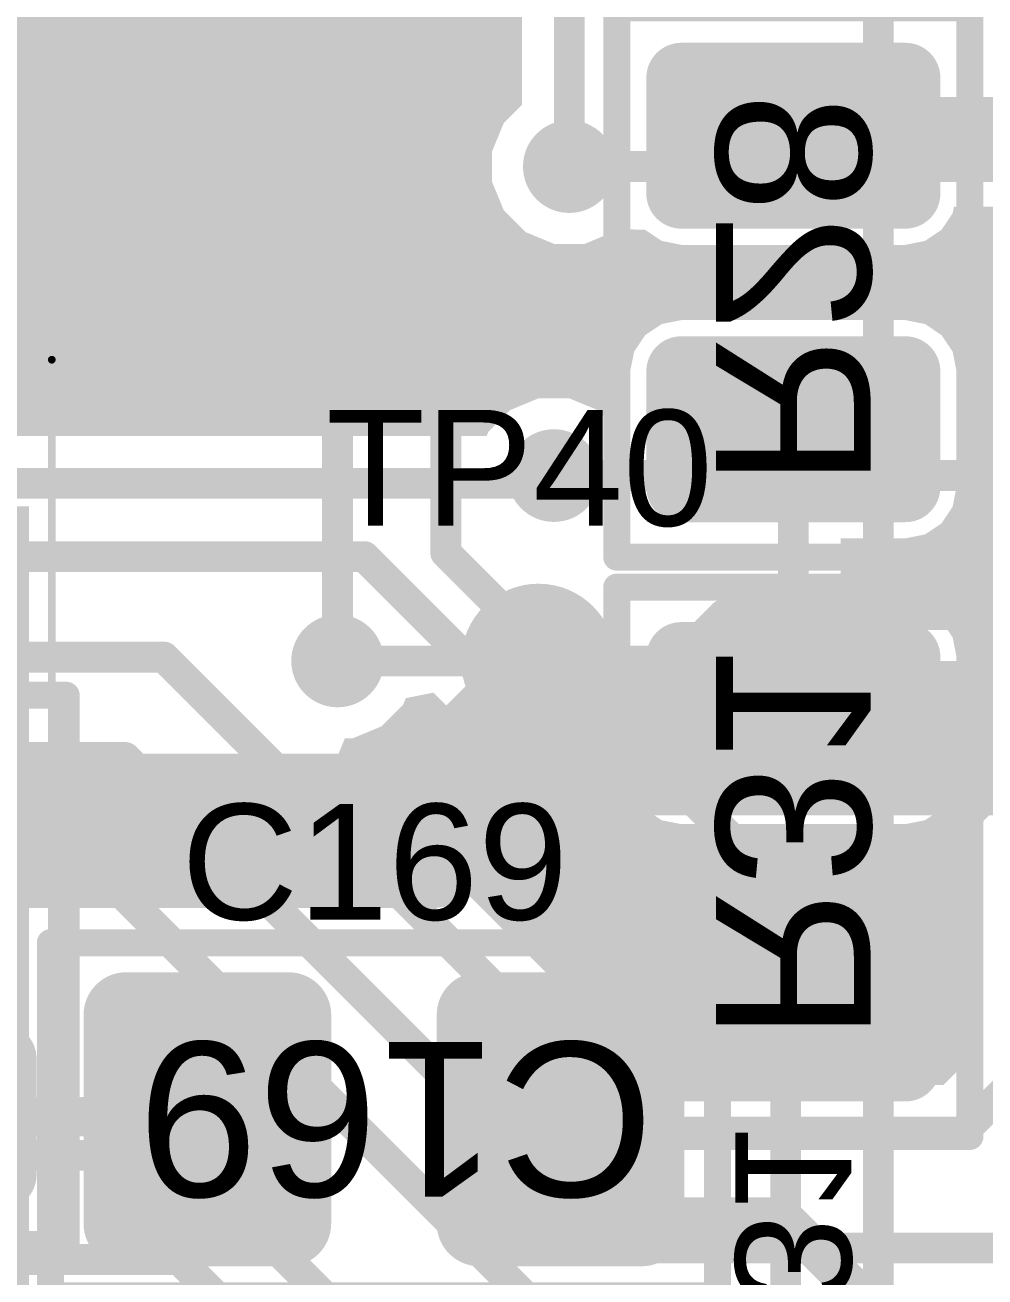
# Model space of a CAD drawing. Header units: inches. Extents: x -3 to 191, y -18 to 93.
# Drawn here: x 59.28 to 65.49, y 16.81 to 24.92 of the extents above; entities that cross this region are included whole.
import ezdxf

# ---------------------------------------------------------------- set-up
doc = ezdxf.new("R2010")
doc.units = ezdxf.units.IN
for name, color, linetype in [('Bottom Layer', 5, 'Continuous'), ('Bottom Overlay', 54, 'Continuous'), ('Bottom Paste', 16, 'Continuous'), ('Bottom Solder', 6, 'Continuous'), ('GND 1', 90, 'Continuous'), ('GND 2', 156, 'Continuous'), ('Mechanical 13', 56, 'Continuous'), ('Mechanical 20', 56, 'Continuous'), ('PWR', 16, 'Continuous'), ('Signal L4', 76, 'Continuous'), ('Top Layer', 1, 'Continuous'), ('Top Overlay', 2, 'Continuous'), ('Top Paste', 8, 'Continuous'), ('Top Solder', 216, 'Continuous'), ('Via Holes', 16, 'Continuous')]:
    doc.layers.add(name, color=color, linetype=linetype)
doc.styles.add('Arial', font='', dxfattribs={"height": 0.2})
doc.styles.get('Arial').set_extended_font_data('Arial')

# ---------------------------------------------------------------- blocks, each defined once
blk = doc.blocks.new('PAD_RND_1MM_125')
at = {"layer": 'Top Layer'}
h = blk.add_hatch(color=1, dxfattribs=at)
edge = h.paths.add_edge_path()
edge.add_arc((0, 0), 0.5, 0, 360)
at = {"layer": 'Top Solder'}
h = blk.add_hatch(color=216, dxfattribs=at)
edge = h.paths.add_edge_path()
edge.add_arc((0, 0), 0.5, 0, 360)
blk = doc.blocks.new('RES_0805_203')
at = {"layer": 'Top Layer'}
h = blk.add_hatch(color=1, dxfattribs=at)
edge = h.paths.add_edge_path()
edge.add_arc((-1.325, 0.725), 0.125, 90, 180)
edge.add_line((-1.45, 0.725), (-1.45, -0.725))
edge.add_arc((-1.325, -0.725), 0.125, 180, 270)
edge.add_line((-1.325, -0.85), (-0.575, -0.85))
edge.add_arc((-0.575, -0.725), 0.125, 270, 360)
edge.add_line((-0.45, -0.725), (-0.45, 0.725))
edge.add_arc((-0.575, 0.725), 0.125, 0, 90)
edge.add_line((-0.575, 0.85), (-1.325, 0.85))
h = blk.add_hatch(color=1, dxfattribs=at)
edge = h.paths.add_edge_path()
edge.add_arc((0.575, 0.725), 0.125, 90, 180)
edge.add_line((0.45, 0.725), (0.45, -0.725))
edge.add_arc((0.575, -0.725), 0.125, 180, 270)
edge.add_line((0.575, -0.85), (1.325, -0.85))
edge.add_arc((1.325, -0.725), 0.125, 270, 360)
edge.add_line((1.45, -0.725), (1.45, 0.725))
edge.add_arc((1.325, 0.725), 0.125, 0, 90)
edge.add_line((1.325, 0.85), (0.575, 0.85))
at = {"layer": 'Top Paste'}
h = blk.add_hatch(color=8, dxfattribs=at)
edge = h.paths.add_edge_path()
edge.add_arc((-1.325, 0.725), 0.125, 90, 180)
edge.add_line((-1.45, 0.725), (-1.45, -0.725))
edge.add_arc((-1.325, -0.725), 0.125, 180, 270)
edge.add_line((-1.325, -0.85), (-0.575, -0.85))
edge.add_arc((-0.575, -0.725), 0.125, 270, 360)
edge.add_line((-0.45, -0.725), (-0.45, 0.725))
edge.add_arc((-0.575, 0.725), 0.125, 0, 90)
edge.add_line((-0.575, 0.85), (-1.325, 0.85))
h = blk.add_hatch(color=8, dxfattribs=at)
edge = h.paths.add_edge_path()
edge.add_arc((0.575, 0.725), 0.125, 90, 180)
edge.add_line((0.45, 0.725), (0.45, -0.725))
edge.add_arc((0.575, -0.725), 0.125, 180, 270)
edge.add_line((0.575, -0.85), (1.325, -0.85))
edge.add_arc((1.325, -0.725), 0.125, 270, 360)
edge.add_line((1.45, -0.725), (1.45, 0.725))
edge.add_arc((1.325, 0.725), 0.125, 0, 90)
edge.add_line((1.325, 0.85), (0.575, 0.85))
at = {"layer": 'Top Solder'}
h = blk.add_hatch(color=216, dxfattribs=at)
edge = h.paths.add_edge_path()
edge.add_arc((-1.325, 0.725), 0.2266, 90, 180)
edge.add_line((-1.5516, 0.725), (-1.5516, -0.725))
edge.add_arc((-1.325, -0.725), 0.2266, 180, 270)
edge.add_line((-1.325, -0.9516), (-0.575, -0.9516))
edge.add_arc((-0.575, -0.725), 0.2266, 270, 360)
edge.add_line((-0.3484, -0.725), (-0.3484, 0.725))
edge.add_arc((-0.575, 0.725), 0.2266, 0, 90)
edge.add_line((-0.575, 0.9516), (-1.325, 0.9516))
h = blk.add_hatch(color=216, dxfattribs=at)
edge = h.paths.add_edge_path()
edge.add_arc((0.575, 0.725), 0.2266, 90, 180)
edge.add_line((0.3484, 0.725), (0.3484, -0.725))
edge.add_arc((0.575, -0.725), 0.2266, 180, 270)
edge.add_line((0.575, -0.9516), (1.325, -0.9516))
edge.add_arc((1.325, -0.725), 0.2266, 270, 360)
edge.add_line((1.5516, -0.725), (1.5516, 0.725))
edge.add_arc((1.325, 0.725), 0.2266, 0, 90)
edge.add_line((1.325, 0.9516), (0.575, 0.9516))
at = {"layer": 'Mechanical 13'}
for points in [[(-1.778, 1.143, 0.175, 0.175, 0), (-1.778, -1.143, 0.175, 0.175, 0)], [(-1.778, 1.143, 0.175, 0.175, 0), (1.778, 1.143, 0.175, 0.175, 0)], [(1.778, 1.143, 0.175, 0.175, 0), (1.778, -1.143, 0.175, 0.175, 0)], [(-1.778, -1.143, 0.175, 0.175, 0), (1.778, -1.143, 0.175, 0.175, 0)]]:
    blk.add_lwpolyline(points, format="xyseb", dxfattribs=at)
for points in [[(-1.8217, 1.143, 0.0875, 0.0875, 1), (-1.7343, 1.143, 0.0875, 0.0875, 1)], [(-1.8217, 1.143, 0.0875, 0.0875, 1), (-1.7343, 1.143, 0.0875, 0.0875, 1)], [(1.7343, 1.143, 0.0875, 0.0875, 1), (1.8217, 1.143, 0.0875, 0.0875, 1)], [(1.7343, 1.143, 0.0875, 0.0875, 1), (1.8217, 1.143, 0.0875, 0.0875, 1)], [(-1.8217, -1.143, 0.0875, 0.0875, 1), (-1.7343, -1.143, 0.0875, 0.0875, 1)], [(-1.8217, -1.143, 0.0875, 0.0875, 1), (-1.7343, -1.143, 0.0875, 0.0875, 1)], [(1.7343, -1.143, 0.0875, 0.0875, 1), (1.8217, -1.143, 0.0875, 0.0875, 1)], [(1.7343, -1.143, 0.0875, 0.0875, 1), (1.8217, -1.143, 0.0875, 0.0875, 1)]]:
    blk.add_lwpolyline(points, format="xyseb", close=True, dxfattribs=at)
at = {"layer": 'Mechanical 13', "style": 'Arial'}
blk.add_text('R116', height=1, dxfattribs=at).set_placement((-1.6661, -0.4998))
blk = doc.blocks.new('RES_0805_B_283')
at = {"layer": 'Bottom Layer'}
h = blk.add_hatch(color=5, dxfattribs=at)
edge = h.paths.add_edge_path()
edge.add_arc((-1.325, 0.725), 0.125, 90, 180)
edge.add_line((-1.45, 0.725), (-1.45, -0.725))
edge.add_arc((-1.325, -0.725), 0.125, 180, 270)
edge.add_line((-1.325, -0.85), (-0.575, -0.85))
edge.add_arc((-0.575, -0.725), 0.125, 270, 360)
edge.add_line((-0.45, -0.725), (-0.45, 0.725))
edge.add_arc((-0.575, 0.725), 0.125, 0, 90)
edge.add_line((-0.575, 0.85), (-1.325, 0.85))
h = blk.add_hatch(color=5, dxfattribs=at)
edge = h.paths.add_edge_path()
edge.add_arc((0.575, 0.725), 0.125, 90, 180)
edge.add_line((0.45, 0.725), (0.45, -0.725))
edge.add_arc((0.575, -0.725), 0.125, 180, 270)
edge.add_line((0.575, -0.85), (1.325, -0.85))
edge.add_arc((1.325, -0.725), 0.125, 270, 360)
edge.add_line((1.45, -0.725), (1.45, 0.725))
edge.add_arc((1.325, 0.725), 0.125, 0, 90)
edge.add_line((1.325, 0.85), (0.575, 0.85))
at = {"layer": 'Bottom Paste'}
h = blk.add_hatch(color=16, dxfattribs=at)
edge = h.paths.add_edge_path()
edge.add_arc((-1.325, 0.725), 0.125, 90, 180)
edge.add_line((-1.45, 0.725), (-1.45, -0.725))
edge.add_arc((-1.325, -0.725), 0.125, 180, 270)
edge.add_line((-1.325, -0.85), (-0.575, -0.85))
edge.add_arc((-0.575, -0.725), 0.125, 270, 360)
edge.add_line((-0.45, -0.725), (-0.45, 0.725))
edge.add_arc((-0.575, 0.725), 0.125, 0, 90)
edge.add_line((-0.575, 0.85), (-1.325, 0.85))
h = blk.add_hatch(color=16, dxfattribs=at)
edge = h.paths.add_edge_path()
edge.add_arc((0.575, 0.725), 0.125, 90, 180)
edge.add_line((0.45, 0.725), (0.45, -0.725))
edge.add_arc((0.575, -0.725), 0.125, 180, 270)
edge.add_line((0.575, -0.85), (1.325, -0.85))
edge.add_arc((1.325, -0.725), 0.125, 270, 360)
edge.add_line((1.45, -0.725), (1.45, 0.725))
edge.add_arc((1.325, 0.725), 0.125, 0, 90)
edge.add_line((1.325, 0.85), (0.575, 0.85))
at = {"layer": 'Bottom Solder'}
h = blk.add_hatch(color=6, dxfattribs=at)
edge = h.paths.add_edge_path()
edge.add_arc((-1.325, 0.725), 0.2266, 90, 180)
edge.add_line((-1.5516, 0.725), (-1.5516, -0.725))
edge.add_arc((-1.325, -0.725), 0.2266, 180, 270)
edge.add_line((-1.325, -0.9516), (-0.575, -0.9516))
edge.add_arc((-0.575, -0.725), 0.2266, 270, 360)
edge.add_line((-0.3484, -0.725), (-0.3484, 0.725))
edge.add_arc((-0.575, 0.725), 0.2266, 0, 90)
edge.add_line((-0.575, 0.9516), (-1.325, 0.9516))
h = blk.add_hatch(color=6, dxfattribs=at)
edge = h.paths.add_edge_path()
edge.add_arc((0.575, 0.725), 0.2266, 90, 180)
edge.add_line((0.3484, 0.725), (0.3484, -0.725))
edge.add_arc((0.575, -0.725), 0.2266, 180, 270)
edge.add_line((0.575, -0.9516), (1.325, -0.9516))
edge.add_arc((1.325, -0.725), 0.2266, 270, 360)
edge.add_line((1.5516, -0.725), (1.5516, 0.725))
edge.add_arc((1.325, 0.725), 0.2266, 0, 90)
edge.add_line((1.325, 0.9516), (0.575, 0.9516))
at = {"layer": 'Mechanical 13'}
for points in [[(-1.778, 1.143, 0.175, 0.175, 0), (-1.778, -1.143, 0.175, 0.175, 0)], [(-1.778, 1.143, 0.175, 0.175, 0), (1.778, 1.143, 0.175, 0.175, 0)], [(1.778, 1.143, 0.175, 0.175, 0), (1.778, -1.143, 0.175, 0.175, 0)], [(-1.778, -1.143, 0.175, 0.175, 0), (1.778, -1.143, 0.175, 0.175, 0)]]:
    blk.add_lwpolyline(points, format="xyseb", dxfattribs=at)
for points in [[(-1.8217, 1.143, 0.0875, 0.0875, 1), (-1.7343, 1.143, 0.0875, 0.0875, 1)], [(-1.8217, 1.143, 0.0875, 0.0875, 1), (-1.7343, 1.143, 0.0875, 0.0875, 1)], [(1.7343, 1.143, 0.0875, 0.0875, 1), (1.8217, 1.143, 0.0875, 0.0875, 1)], [(1.7343, 1.143, 0.0875, 0.0875, 1), (1.8217, 1.143, 0.0875, 0.0875, 1)], [(-1.8217, -1.143, 0.0875, 0.0875, 1), (-1.7343, -1.143, 0.0875, 0.0875, 1)], [(-1.8217, -1.143, 0.0875, 0.0875, 1), (-1.7343, -1.143, 0.0875, 0.0875, 1)], [(1.7343, -1.143, 0.0875, 0.0875, 1), (1.8217, -1.143, 0.0875, 0.0875, 1)], [(1.7343, -1.143, 0.0875, 0.0875, 1), (1.8217, -1.143, 0.0875, 0.0875, 1)]]:
    blk.add_lwpolyline(points, format="xyseb", close=True, dxfattribs=at)
at = {"layer": 'Mechanical 13', "style": 'Arial', "text_generation_flag": 2}
blk.add_text('R31', height=1, rotation=180, dxfattribs=at).set_placement((-1.1663, 0.4998))
blk = doc.blocks.new('RES_0805_B_286')
at = {"layer": 'Bottom Layer'}
h = blk.add_hatch(color=5, dxfattribs=at)
edge = h.paths.add_edge_path()
edge.add_arc((-1.325, 0.725), 0.125, 90, 180)
edge.add_line((-1.45, 0.725), (-1.45, -0.725))
edge.add_arc((-1.325, -0.725), 0.125, 180, 270)
edge.add_line((-1.325, -0.85), (-0.575, -0.85))
edge.add_arc((-0.575, -0.725), 0.125, 270, 360)
edge.add_line((-0.45, -0.725), (-0.45, 0.725))
edge.add_arc((-0.575, 0.725), 0.125, 0, 90)
edge.add_line((-0.575, 0.85), (-1.325, 0.85))
h = blk.add_hatch(color=5, dxfattribs=at)
edge = h.paths.add_edge_path()
edge.add_arc((0.575, 0.725), 0.125, 90, 180)
edge.add_line((0.45, 0.725), (0.45, -0.725))
edge.add_arc((0.575, -0.725), 0.125, 180, 270)
edge.add_line((0.575, -0.85), (1.325, -0.85))
edge.add_arc((1.325, -0.725), 0.125, 270, 360)
edge.add_line((1.45, -0.725), (1.45, 0.725))
edge.add_arc((1.325, 0.725), 0.125, 0, 90)
edge.add_line((1.325, 0.85), (0.575, 0.85))
at = {"layer": 'Bottom Paste'}
h = blk.add_hatch(color=16, dxfattribs=at)
edge = h.paths.add_edge_path()
edge.add_arc((-1.325, 0.725), 0.125, 90, 180)
edge.add_line((-1.45, 0.725), (-1.45, -0.725))
edge.add_arc((-1.325, -0.725), 0.125, 180, 270)
edge.add_line((-1.325, -0.85), (-0.575, -0.85))
edge.add_arc((-0.575, -0.725), 0.125, 270, 360)
edge.add_line((-0.45, -0.725), (-0.45, 0.725))
edge.add_arc((-0.575, 0.725), 0.125, 0, 90)
edge.add_line((-0.575, 0.85), (-1.325, 0.85))
h = blk.add_hatch(color=16, dxfattribs=at)
edge = h.paths.add_edge_path()
edge.add_arc((0.575, 0.725), 0.125, 90, 180)
edge.add_line((0.45, 0.725), (0.45, -0.725))
edge.add_arc((0.575, -0.725), 0.125, 180, 270)
edge.add_line((0.575, -0.85), (1.325, -0.85))
edge.add_arc((1.325, -0.725), 0.125, 270, 360)
edge.add_line((1.45, -0.725), (1.45, 0.725))
edge.add_arc((1.325, 0.725), 0.125, 0, 90)
edge.add_line((1.325, 0.85), (0.575, 0.85))
at = {"layer": 'Bottom Solder'}
h = blk.add_hatch(color=6, dxfattribs=at)
edge = h.paths.add_edge_path()
edge.add_arc((-1.325, 0.725), 0.2266, 90, 180)
edge.add_line((-1.5516, 0.725), (-1.5516, -0.725))
edge.add_arc((-1.325, -0.725), 0.2266, 180, 270)
edge.add_line((-1.325, -0.9516), (-0.575, -0.9516))
edge.add_arc((-0.575, -0.725), 0.2266, 270, 360)
edge.add_line((-0.3484, -0.725), (-0.3484, 0.725))
edge.add_arc((-0.575, 0.725), 0.2266, 0, 90)
edge.add_line((-0.575, 0.9516), (-1.325, 0.9516))
h = blk.add_hatch(color=6, dxfattribs=at)
edge = h.paths.add_edge_path()
edge.add_arc((0.575, 0.725), 0.2266, 90, 180)
edge.add_line((0.3484, 0.725), (0.3484, -0.725))
edge.add_arc((0.575, -0.725), 0.2266, 180, 270)
edge.add_line((0.575, -0.9516), (1.325, -0.9516))
edge.add_arc((1.325, -0.725), 0.2266, 270, 360)
edge.add_line((1.5516, -0.725), (1.5516, 0.725))
edge.add_arc((1.325, 0.725), 0.2266, 0, 90)
edge.add_line((1.325, 0.9516), (0.575, 0.9516))
at = {"layer": 'Mechanical 13'}
for points in [[(-1.778, 1.143, 0.175, 0.175, 0), (-1.778, -1.143, 0.175, 0.175, 0)], [(-1.778, 1.143, 0.175, 0.175, 0), (1.778, 1.143, 0.175, 0.175, 0)], [(1.778, 1.143, 0.175, 0.175, 0), (1.778, -1.143, 0.175, 0.175, 0)], [(-1.778, -1.143, 0.175, 0.175, 0), (1.778, -1.143, 0.175, 0.175, 0)]]:
    blk.add_lwpolyline(points, format="xyseb", dxfattribs=at)
for points in [[(-1.8217, 1.143, 0.0875, 0.0875, 1), (-1.7343, 1.143, 0.0875, 0.0875, 1)], [(-1.8217, 1.143, 0.0875, 0.0875, 1), (-1.7343, 1.143, 0.0875, 0.0875, 1)], [(1.7343, 1.143, 0.0875, 0.0875, 1), (1.8217, 1.143, 0.0875, 0.0875, 1)], [(1.7343, 1.143, 0.0875, 0.0875, 1), (1.8217, 1.143, 0.0875, 0.0875, 1)], [(-1.8217, -1.143, 0.0875, 0.0875, 1), (-1.7343, -1.143, 0.0875, 0.0875, 1)], [(-1.8217, -1.143, 0.0875, 0.0875, 1), (-1.7343, -1.143, 0.0875, 0.0875, 1)], [(1.7343, -1.143, 0.0875, 0.0875, 1), (1.8217, -1.143, 0.0875, 0.0875, 1)], [(1.7343, -1.143, 0.0875, 0.0875, 1), (1.8217, -1.143, 0.0875, 0.0875, 1)]]:
    blk.add_lwpolyline(points, format="xyseb", close=True, dxfattribs=at)
at = {"layer": 'Mechanical 13', "style": 'Arial', "text_generation_flag": 2}
blk.add_text('R28', height=1, rotation=180, dxfattribs=at).set_placement((-1.3329, 0.4998))
blk = doc.blocks.new('CAP_0805_359')
at = {"layer": 'Top Layer'}
h = blk.add_hatch(color=1, dxfattribs=at)
edge = h.paths.add_edge_path()
edge.add_arc((-1.668, 0.675), 0.175, 90, 180)
edge.add_line((-1.843, 0.675), (-1.843, -0.675))
edge.add_arc((-1.668, -0.675), 0.175, 180, 270)
edge.add_line((-1.668, -0.85), (-0.618, -0.85))
edge.add_arc((-0.618, -0.675), 0.175, 270, 360)
edge.add_line((-0.443, -0.675), (-0.443, 0.675))
edge.add_arc((-0.618, 0.675), 0.175, 0, 90)
edge.add_line((-0.618, 0.85), (-1.668, 0.85))
h = blk.add_hatch(color=1, dxfattribs=at)
edge = h.paths.add_edge_path()
edge.add_arc((0.618, 0.675), 0.175, 90, 180)
edge.add_line((0.443, 0.675), (0.443, -0.675))
edge.add_arc((0.618, -0.675), 0.175, 180, 270)
edge.add_line((0.618, -0.85), (1.668, -0.85))
edge.add_arc((1.668, -0.675), 0.175, 270, 360)
edge.add_line((1.843, -0.675), (1.843, 0.675))
edge.add_arc((1.668, 0.675), 0.175, 0, 90)
edge.add_line((1.668, 0.85), (0.618, 0.85))
at = {"layer": 'Top Paste'}
h = blk.add_hatch(color=8, dxfattribs=at)
edge = h.paths.add_edge_path()
edge.add_arc((-1.668, 0.675), 0.175, 90, 180)
edge.add_line((-1.843, 0.675), (-1.843, -0.675))
edge.add_arc((-1.668, -0.675), 0.175, 180, 270)
edge.add_line((-1.668, -0.85), (-0.618, -0.85))
edge.add_arc((-0.618, -0.675), 0.175, 270, 360)
edge.add_line((-0.443, -0.675), (-0.443, 0.675))
edge.add_arc((-0.618, 0.675), 0.175, 0, 90)
edge.add_line((-0.618, 0.85), (-1.668, 0.85))
h = blk.add_hatch(color=8, dxfattribs=at)
edge = h.paths.add_edge_path()
edge.add_arc((0.618, 0.675), 0.175, 90, 180)
edge.add_line((0.443, 0.675), (0.443, -0.675))
edge.add_arc((0.618, -0.675), 0.175, 180, 270)
edge.add_line((0.618, -0.85), (1.668, -0.85))
edge.add_arc((1.668, -0.675), 0.175, 270, 360)
edge.add_line((1.843, -0.675), (1.843, 0.675))
edge.add_arc((1.668, 0.675), 0.175, 0, 90)
edge.add_line((1.668, 0.85), (0.618, 0.85))
at = {"layer": 'Top Solder'}
h = blk.add_hatch(color=216, dxfattribs=at)
edge = h.paths.add_edge_path()
edge.add_arc((-1.668, 0.675), 0.2766, 90, 180)
edge.add_line((-1.9446, 0.675), (-1.9446, -0.675))
edge.add_arc((-1.668, -0.675), 0.2766, 180, 270)
edge.add_line((-1.668, -0.9516), (-0.618, -0.9516))
edge.add_arc((-0.618, -0.675), 0.2766, 270, 360)
edge.add_line((-0.3414, -0.675), (-0.3414, 0.675))
edge.add_arc((-0.618, 0.675), 0.2766, 0, 90)
edge.add_line((-0.618, 0.9516), (-1.668, 0.9516))
h = blk.add_hatch(color=216, dxfattribs=at)
edge = h.paths.add_edge_path()
edge.add_arc((0.618, 0.675), 0.2766, 90, 180)
edge.add_line((0.3414, 0.675), (0.3414, -0.675))
edge.add_arc((0.618, -0.675), 0.2766, 180, 270)
edge.add_line((0.618, -0.9516), (1.668, -0.9516))
edge.add_arc((1.668, -0.675), 0.2766, 270, 360)
edge.add_line((1.9446, -0.675), (1.9446, 0.675))
edge.add_arc((1.668, 0.675), 0.2766, 0, 90)
edge.add_line((1.668, 0.9516), (0.618, 0.9516))
at = {"layer": 'Mechanical 13'}
for points in [[(-2.159, 1.143, 0.175, 0.175, 0), (-2.159, -1.143, 0.175, 0.175, 0)], [(2.159, 1.143, 0.175, 0.175, 0), (-2.159, 1.143, 0.175, 0.175, 0)], [(2.159, 1.143, 0.175, 0.175, 0), (2.159, -1.143, 0.175, 0.175, 0)], [(2.159, -1.143, 0.175, 0.175, 0), (-2.159, -1.143, 0.175, 0.175, 0)]]:
    blk.add_lwpolyline(points, format="xyseb", dxfattribs=at)
for points in [[(-2.2027, 1.143, 0.0875, 0.0875, 1), (-2.1153, 1.143, 0.0875, 0.0875, 1)], [(-2.2027, 1.143, 0.0875, 0.0875, 1), (-2.1153, 1.143, 0.0875, 0.0875, 1)], [(2.1153, 1.143, 0.0875, 0.0875, 1), (2.2027, 1.143, 0.0875, 0.0875, 1)], [(2.1153, 1.143, 0.0875, 0.0875, 1), (2.2027, 1.143, 0.0875, 0.0875, 1)], [(-2.2027, -1.143, 0.0875, 0.0875, 1), (-2.1153, -1.143, 0.0875, 0.0875, 1)], [(-2.2027, -1.143, 0.0875, 0.0875, 1), (-2.1153, -1.143, 0.0875, 0.0875, 1)], [(2.1153, -1.143, 0.0875, 0.0875, 1), (2.2027, -1.143, 0.0875, 0.0875, 1)], [(2.1153, -1.143, 0.0875, 0.0875, 1), (2.2027, -1.143, 0.0875, 0.0875, 1)]]:
    blk.add_lwpolyline(points, format="xyseb", close=True, dxfattribs=at)
at = {"layer": 'Mechanical 13', "style": 'Arial'}
blk.add_text('C169', height=1, dxfattribs=at).set_placement((-1.7494, -0.4998))
blk = doc.blocks.new('SOP65P780X200_28N_B_539')
at = {"layer": 'Bottom Solder'}
for points in [[(2.5484, 4.5516), (4.5516, 4.5516), (4.5516, 3.8984), (2.5484, 3.8984)], [(2.5484, 3.9016), (4.5516, 3.9016), (4.5516, 3.2484), (2.5484, 3.2484)], [(2.5484, 3.2516), (4.5516, 3.2516), (4.5516, 2.5984), (2.5484, 2.5984)], [(2.5484, 2.6016), (4.5516, 2.6016), (4.5516, 1.9484), (2.5484, 1.9484)], [(2.5484, 1.9516), (4.5516, 1.9516), (4.5516, 1.2984), (2.5484, 1.2984)], [(2.5484, 1.3016), (4.5516, 1.3016), (4.5516, 0.6484), (2.5484, 0.6484)], [(2.5484, 0.6516), (4.5516, 0.6516), (4.5516, -0.0016), (2.5484, -0.0016)], [(2.5484, 0.0016), (4.5516, 0.0016), (4.5516, -0.6516), (2.5484, -0.6516)]]:
    blk.add_hatch(color=6, dxfattribs=at).paths.add_polyline_path(points)
at = {"layer": 'Mechanical 20'}
for points in [[(-4.7, 5.5, 0.05, 0.05, 0), (4.7, 5.5, 0.05, 0.05, 0)], [(4.7, -5.5, 0.05, 0.05, 0), (4.7, 5.5, 0.05, 0.05, 0)]]:
    blk.add_lwpolyline(points, format="xyseb", dxfattribs=at)
blk.add_lwpolyline([(4.6875, 5.5, 0.025, 0.025, 1), (4.7125, 5.5, 0.025, 0.025, 1)], format="xyseb", close=True, dxfattribs=at)
blk.add_lwpolyline([(4.6875, 5.5, 0.025, 0.025, 1), (4.7125, 5.5, 0.025, 0.025, 1)], format="xyseb", close=True, dxfattribs=at)

msp = doc.modelspace()

# ---------------------------------------------------------------- hatches: boundary and pattern name
at = {"layer": 'Bottom Layer'}
msp.add_hatch(color=5, dxfattribs=at).paths.add_polyline_path([(50.9337, 26.5337), (51.0329, 26.4674), (51.15, 26.4441), (51.15, 26.4441), (53.3436, 26.4441), (53.3436, 26.025), (53.3689, 25.8982), (53.4407, 25.7907), (53.5482, 25.7189), (53.675, 25.6936), (54.3238, 25.6936), (54.9337, 25.0837), (55.0329, 25.0174), (55.15, 24.9941), (55.15, 24.9941), (59.1, 24.9941), (59.1, 24.9941), (59.2171, 25.0174), (59.3163, 25.0837), (59.7326, 25.5), (59.8995, 25.5), (60.0832, 25.5761), (60.2239, 25.7168), (60.3, 25.9005), (60.3, 26.0995), (60.2239, 26.2832), (60.215, 26.2921), (60.2779, 26.4441), (62.9966, 26.4441), (63.0595, 26.2921), (62.5837, 25.8163), (62.5174, 25.7171), (62.4941, 25.6), (62.4941, 25.6), (62.4941, 24.4012), (62.3761, 24.2832), (62.3, 24.0995), (62.3, 23.9005), (62.3761, 23.7168), (62.5168, 23.5761), (62.7005, 23.5), (62.8995, 23.5), (63.0832, 23.5761), (63.1038, 23.5967), (63.2907, 23.5907), (63.3982, 23.5188), (63.525, 23.4936), (64.975, 23.4936), (65.1018, 23.5188), (65.2093, 23.5907), (65.2811, 23.6982), (65.2897, 23.7412), (65.8692, 23.7412), (65.8821, 23.5892), (65.8761, 23.5832), (65.8, 23.3994), (65.8, 23.2005), (65.8761, 23.0168), (65.9878, 22.905), (65.9189, 22.8018), (65.8936, 22.675), (65.8936, 21.925), (65.9189, 21.7982), (65.9907, 21.6907), (66.0982, 21.6188), (66.225, 21.5936), (66.6441, 21.5936), (66.6441, 21.1564), (66.225, 21.1564), (66.0982, 21.1311), (65.9907, 21.0593), (65.9189, 20.9518), (65.8936, 20.825), (65.8936, 20.1762), (65.4837, 19.7663), (65.4174, 19.667), (65.3941, 19.55), (65.3941, 19.55), (65.3941, 18.2267), (65.2233, 18.0559), (63.3767, 18.0559), (61.2846, 20.148), (61.3475, 20.3), (61.3995, 20.3), (61.5832, 20.3761), (61.7239, 20.5168), (61.7416, 20.5594), (61.9208, 20.5951), (62.2322, 20.2837), (62.2322, 20.2837), (62.3315, 20.2174), (62.4485, 20.1941), (62.4485, 20.1941), (63.1936, 20.1941), (63.1936, 20.075), (63.2189, 19.9482), (63.2907, 19.8407), (63.3982, 19.7688), (63.525, 19.7436), (64.975, 19.7436), (65.1018, 19.7688), (65.2093, 19.8407), (65.2811, 19.9482), (65.3064, 20.075), (65.3064, 20.825), (65.2811, 20.9518), (65.2093, 21.0593), (65.1018, 21.1311), (64.975, 21.1564), (64.5559, 21.1564), (64.5559, 21.5936), (64.975, 21.5936), (65.1018, 21.6188), (65.2093, 21.6907), (65.2811, 21.7982), (65.3064, 21.925), (65.3064, 22.675), (65.2811, 22.8018), (65.2093, 22.9093), (65.1018, 22.9811), (64.975, 23.0064), (63.525, 23.0064), (63.3982, 22.9811), (63.2907, 22.9093), (63.2189, 22.8018), (63.1936, 22.675), (63.1936, 22.4284), (63.0416, 22.3655), (62.9832, 22.4239), (62.7995, 22.5), (62.6005, 22.5), (62.4168, 22.4239), (62.2761, 22.2832), (62.2648, 22.2559), (58.9839, 22.2559), (58.8823, 22.4079), (58.9, 22.4505), (58.9, 22.6494), (58.8239, 22.8332), (58.6832, 22.9739), (58.4995, 23.05), (58.3005, 23.05), (58.1168, 22.9739), (57.9761, 22.8332), (57.9, 22.6494), (57.9, 22.4505), (57.9177, 22.4079), (57.8161, 22.2559), (55.95, 22.2559), (55.8329, 22.2326), (55.7337, 22.1663), (55.7337, 22.1663), (55.3483, 21.7809), (52.3, 21.7809), (52.3, 21.9), (51.0552, 21.9), (51.025, 22.052), (51.0832, 22.0761), (51.2239, 22.2168), (51.3, 22.4005), (51.3, 22.5995), (51.2239, 22.7832), (51.0832, 22.9239), (50.8995, 23), (50.7005, 23), (50.5168, 22.9239), (50.3761, 22.7832), (50.3, 22.5995), (50.3, 22.4005), (50.3761, 22.2168), (50.5168, 22.0761), (50.575, 22.052), (50.5448, 21.9), (50.1, 21.9), (50.1, 21.05), (50.1, 19.8309), (49.0017, 19.8309), (47.5, 21.3326), (47.5, 21.3995), (47.4239, 21.5832), (47.2832, 21.7239), (47.0995, 21.8), (46.9005, 21.8), (46.7168, 21.7239), (46.5761, 21.5832), (46.5, 21.3995), (46.5, 21.2005), (46.5761, 21.0168), (46.7168, 20.8761), (46.9005, 20.8), (47.0995, 20.8), (47.1475, 20.8199), (48.6587, 19.3087), (48.6587, 19.3087), (48.758, 19.2424), (48.875, 19.2191), (50.1, 19.2191), (50.1, 18.5818), (48.8073, 18.5818), (48.8073, 18.668), (48.7782, 18.8143), (48.6954, 18.9383), (48.5713, 19.0212), (48.425, 19.0503), (47.075, 19.0503), (46.9287, 19.0212), (46.8046, 18.9383), (46.7218, 18.8143), (46.7025, 18.7174), (46.5475, 18.7174), (46.5282, 18.8143), (46.4454, 18.9383), (46.3213, 19.0212), (46.175, 19.0503), (45.9588, 19.0503), (45.9588, 21.5), (45.9239, 21.6756), (45.8244, 21.8244), (45.3088, 22.34), (45.3088, 22.9603), (45.3518, 22.9688), (45.4593, 23.0407), (45.5311, 23.1482), (45.5564, 23.275), (45.5564, 24.725), (45.5311, 24.8518), (45.4593, 24.9593), (45.3518, 25.0311), (45.225, 25.0564), (44.8136, 25.0564), (44.8065, 25.092), (44.7402, 25.1913), (44.7283, 25.2032), (44.7865, 25.3436), (45.175, 25.3436), (45.3018, 25.3688), (45.4093, 25.4407), (45.4811, 25.5482), (45.5064, 25.675), (45.5064, 27.0102), (45.7628, 27.2667), (45.8936, 27.2577), (45.9936, 27.125), (45.9936, 25.675), (46.0189, 25.5482), (46.0907, 25.4407), (46.1982, 25.3688), (46.325, 25.3436), (46.4191, 25.3436), (46.4191, 25.0564), (46.375, 25.0564), (46.2482, 25.0311), (46.1407, 24.9593), (46.0689, 24.8518), (46.0436, 24.725), (46.0436, 23.275), (46.0689, 23.1482), (46.1407, 23.0407), (46.2482, 22.9688), (46.375, 22.9436), (47.125, 22.9436), (47.2518, 22.9688), (47.3593, 23.0407), (47.4311, 23.1482), (47.4564, 23.275), (47.4564, 23.6941), (54.9733, 23.6941), (55.1, 23.5674), (55.1, 23.4005), (55.1761, 23.2168), (55.2195, 23.1734), (55.1334, 23.0445), (54.9995, 23.1), (54.8005, 23.1), (54.6168, 23.0239), (54.4761, 22.8832), (54.4, 22.6995), (54.4, 22.5005), (54.4761, 22.3168), (54.6168, 22.1761), (54.8005, 22.1), (54.9995, 22.1), (55.1832, 22.1761), (55.3239, 22.3168), (55.4, 22.5005), (55.4, 22.6995), (55.3239, 22.8832), (55.2805, 22.9266), (55.3666, 23.0555), (55.5005, 23), (55.6995, 23), (55.8832, 23.0761), (56.0239, 23.2168), (56.1, 23.4005), (56.1, 23.5995), (56.0239, 23.7832), (55.8832, 23.9239), (55.6995, 24), (55.5326, 24), (55.3163, 24.2163), (55.2171, 24.2826), (55.1, 24.3059), (55.1, 24.3059), (47.4564, 24.3059), (47.4564, 24.725), (47.4311, 24.8518), (47.3593, 24.9593), (47.2518, 25.0311), (47.125, 25.0564), (47.0309, 25.0564), (47.0309, 25.3436), (47.075, 25.3436), (47.2018, 25.3688), (47.3093, 25.4407), (47.3811, 25.5482), (47.4064, 25.675), (47.4064, 27.125), (47.398, 27.1671), (47.5051, 27.3191), (47.8265, 27.3191), (47.928, 27.1671), (47.9, 27.0995), (47.9, 26.9005), (47.9761, 26.7168), (48.1168, 26.5761), (48.3005, 26.5), (48.4995, 26.5), (48.6832, 26.5761), (48.8239, 26.7168), (48.9, 26.9005), (48.9, 27.0995), (48.872, 27.1671), (48.9735, 27.3191), (50.1483, 27.3191)])
h = msp.add_hatch(color=5, dxfattribs=at)
edge = h.paths.add_edge_path()
edge.add_arc((62.8, 24), 0.3, 0, 360)
h = msp.add_hatch(color=5, dxfattribs=at)
edge = h.paths.add_edge_path()
edge.add_arc((62.7, 22.8), 0.3, 0, 360)
h = msp.add_hatch(color=5, dxfattribs=at)
edge = h.paths.add_edge_path()
edge.add_arc((62.7, 22), 0.3, 0, 360)
h = msp.add_hatch(color=5, dxfattribs=at)
edge = h.paths.add_edge_path()
edge.add_arc((61.3, 20.8), 0.3, 0, 360)
h = msp.add_hatch(color=5, dxfattribs=at)
edge = h.paths.add_edge_path()
edge.add_arc((63, 19.2), 0.3, 0, 360)
at = {"layer": 'GND 1'}
h = msp.add_hatch(color=90, dxfattribs=at)
edge = h.paths.add_edge_path()
edge.add_arc((62.8, 24), 0.3, 0, 360)
h = msp.add_hatch(color=90, dxfattribs=at)
edge = h.paths.add_edge_path()
edge.add_arc((62.7, 22.8), 0.3, 0, 360)
h = msp.add_hatch(color=90, dxfattribs=at)
edge = h.paths.add_edge_path()
edge.add_arc((62.7, 22), 0.3, 0, 360)
h = msp.add_hatch(color=90, dxfattribs=at)
edge = h.paths.add_edge_path()
edge.add_arc((61.3, 20.8), 0.3, 0, 360)
h = msp.add_hatch(color=90, dxfattribs=at)
edge = h.paths.add_edge_path()
edge.add_arc((63, 19.2), 0.3, 0, 360)
at = {"layer": 'GND 2'}
h = msp.add_hatch(color=156, dxfattribs=at)
edge = h.paths.add_edge_path()
edge.add_arc((62.8, 24), 0.3, 0, 360)
h = msp.add_hatch(color=156, dxfattribs=at)
edge = h.paths.add_edge_path()
edge.add_arc((62.7, 22.8), 0.3, 0, 360)
h = msp.add_hatch(color=156, dxfattribs=at)
edge = h.paths.add_edge_path()
edge.add_arc((62.7, 22), 0.3, 0, 360)
h = msp.add_hatch(color=156, dxfattribs=at)
edge = h.paths.add_edge_path()
edge.add_arc((61.3, 20.8), 0.3, 0, 360)
h = msp.add_hatch(color=156, dxfattribs=at)
edge = h.paths.add_edge_path()
edge.add_arc((63, 19.2), 0.3, 0, 360)
at = {"layer": 'PWR'}
h = msp.add_hatch(color=16, dxfattribs=at)
edge = h.paths.add_edge_path()
edge.add_arc((62.8, 24), 0.3, 0, 360)
h = msp.add_hatch(color=16, dxfattribs=at)
edge = h.paths.add_edge_path()
edge.add_arc((62.7, 22.8), 0.3, 0, 360)
h = msp.add_hatch(color=16, dxfattribs=at)
edge = h.paths.add_edge_path()
edge.add_arc((62.7, 22), 0.3, 0, 360)
h = msp.add_hatch(color=16, dxfattribs=at)
edge = h.paths.add_edge_path()
edge.add_arc((61.3, 20.8), 0.3, 0, 360)
h = msp.add_hatch(color=16, dxfattribs=at)
edge = h.paths.add_edge_path()
edge.add_arc((63, 19.2), 0.3, 0, 360)
at = {"layer": 'Signal L4'}
h = msp.add_hatch(color=76, dxfattribs=at)
edge = h.paths.add_edge_path()
edge.add_arc((62.8, 24), 0.3, 0, 360)
h = msp.add_hatch(color=76, dxfattribs=at)
edge = h.paths.add_edge_path()
edge.add_arc((62.7, 22.8), 0.3, 0, 360)
h = msp.add_hatch(color=76, dxfattribs=at)
edge = h.paths.add_edge_path()
edge.add_arc((62.7, 22), 0.3, 0, 360)
h = msp.add_hatch(color=76, dxfattribs=at)
edge = h.paths.add_edge_path()
edge.add_arc((61.3, 20.8), 0.3, 0, 360)
h = msp.add_hatch(color=76, dxfattribs=at)
edge = h.paths.add_edge_path()
edge.add_arc((63, 19.2), 0.3, 0, 360)
at = {"layer": 'Top Layer'}
h = msp.add_hatch(color=1, dxfattribs=at)
edge = h.paths.add_edge_path()
edge.add_arc((62.8, 24), 0.3, 0, 360)
h = msp.add_hatch(color=1, dxfattribs=at)
edge = h.paths.add_edge_path()
edge.add_arc((62.7, 22.8), 0.3, 0, 360)
h = msp.add_hatch(color=1, dxfattribs=at)
edge = h.paths.add_edge_path()
edge.add_arc((62.7, 22), 0.3, 0, 360)
h = msp.add_hatch(color=1, dxfattribs=at)
edge = h.paths.add_edge_path()
edge.add_arc((61.3, 20.8), 0.3, 0, 360)
h = msp.add_hatch(color=1, dxfattribs=at)
edge = h.paths.add_edge_path()
edge.add_arc((63, 19.2), 0.3, 0, 360)
at = {"layer": 'Via Holes'}
h = msp.add_hatch(color=7, dxfattribs=at)
edge = h.paths.add_edge_path()
edge.add_arc((62.8, 24), 0.15, 0, 360)
h = msp.add_hatch(color=7, dxfattribs=at)
edge = h.paths.add_edge_path()
edge.add_arc((62.7, 22.8), 0.15, 0, 360)
h = msp.add_hatch(color=7, dxfattribs=at)
edge = h.paths.add_edge_path()
edge.add_arc((62.7, 22), 0.15, 0, 360)
h = msp.add_hatch(color=7, dxfattribs=at)
edge = h.paths.add_edge_path()
edge.add_arc((61.3, 20.8), 0.15, 0, 360)
h = msp.add_hatch(color=7, dxfattribs=at)
edge = h.paths.add_edge_path()
edge.add_arc((63, 19.2), 0.15, 0, 360)

# ---------------------------------------------------------------- linework, layer by layer
at = {"layer": 'Bottom Layer'}
for points in [[(62.8, 24, 0.2, 0.2, 0), (62.8, 25.6, 0.2, 0.2, 0)], [(64.25, 24.2, 0.5, 0.5, 0), (66.6, 24.2, 0.5, 0.5, 0)], [(64.25, 20.45, 0.2, 0.2, 0), (64.25, 22.3, 0.2, 0.2, 0)], [(55.95, 21.95, 0.2, 0.2, 0), (62.65, 21.95, 0.2, 0.2, 0)], [(62.65, 21.95, 0.2, 0.2, 0), (62.7, 22, 0.2, 0.2, 0)], [(58.3, 21.475, 0.2, 0.2, 0), (61.4735, 21.475, 0.2, 0.2, 0)], [(61.4735, 21.475, 0.2, 0.2, 0), (62.4485, 20.5, 0.2, 0.2, 0)], [(58.3, 20.825, 0.2, 0.2, 0), (60.175, 20.825, 0.2, 0.2, 0)], [(60.175, 20.825, 0.2, 0.2, 0), (63.25, 17.75, 0.2, 0.2, 0)], [(62.4485, 20.5, 0.2, 0.2, 0), (64.2, 20.5, 0.2, 0.2, 0)], [(64.2, 20.5, 0.2, 0.2, 0), (64.25, 20.45, 0.2, 0.2, 0)], [(58.3, 20.175, 0.2, 0.2, 0), (59.925, 20.175, 0.2, 0.2, 0)], [(59.925, 20.175, 0.2, 0.2, 0), (63.1, 17, 0.2, 0.2, 0)], [(58.3, 19.525, 0.2, 0.2, 0), (59.675, 19.525, 0.2, 0.2, 0)], [(59.675, 19.525, 0.2, 0.2, 0), (63.5774, 15.6226, 0.2, 0.2, 0)], [(63, 19.2, 0.2, 0.2, 0), (63.0657, 19.1343, 0.2, 0.2, 0)], [(63.0657, 19.1343, 0.2, 0.2, 0), (63.3828, 19.1343, 0.2, 0.2, 0)], [(63.3828, 19.1343, 0.2, 0.2, 0), (63.5154, 19.0017, 0.2, 0.2, 0)], [(63.5154, 18.9481, 0.2, 0.2, 0), (63.5154, 19.0017, 0.2, 0.2, 0)], [(63.5154, 18.9481, 0.2, 0.2, 0), (63.9135, 18.55, 0.2, 0.2, 0)], [(63.9135, 18.55, 0.2, 0.2, 0), (64.25, 18.55, 0.2, 0.2, 0)], [(65.35, 17.75, 0.2, 0.2, 0), (65.7, 18.1, 0.2, 0.2, 0)], [(63.25, 17.75, 0.2, 0.2, 0), (65.35, 17.75, 0.2, 0.2, 0)], [(58.325, 17.6, 0.2, 0.2, 0), (60.3, 17.6, 0.2, 0.2, 0)], [(60.3, 17.6, 0.2, 0.2, 0), (60.4, 17.5, 0.2, 0.2, 0)], [(60.4, 17.5, 0.2, 0.2, 0), (61.745, 16.155, 0.2, 0.2, 0)], [(60.4, 17.5, 0.2, 0.2, 0), (60.4, 17.5, 0.2, 0.2, 0)], [(63.1, 17, 0.2, 0.2, 0), (67.3, 17, 0.2, 0.2, 0)], [(58.3, 16.925, 0.2, 0.2, 0), (60.275, 16.925, 0.2, 0.2, 0)], [(60.275, 16.925, 0.2, 0.2, 0), (61.3, 15.9, 0.2, 0.2, 0)]]:
    msp.add_lwpolyline(points, format="xyseb", dxfattribs=at)
for points in [[(64.125, 24.2, 0.25, 0.25, 1), (64.375, 24.2, 0.25, 0.25, 1)], [(62.75, 24, 0.1, 0.1, 1), (62.85, 24, 0.1, 0.1, 1)], [(64.2, 22.3, 0.1, 0.1, 1), (64.3, 22.3, 0.1, 0.1, 1)], [(62.6, 21.95, 0.1, 0.1, 1), (62.7, 21.95, 0.1, 0.1, 1)], [(62.6, 21.95, 0.1, 0.1, 1), (62.7, 21.95, 0.1, 0.1, 1)], [(62.65, 22, 0.1, 0.1, 1), (62.75, 22, 0.1, 0.1, 1)], [(61.4235, 21.475, 0.1, 0.1, 1), (61.5235, 21.475, 0.1, 0.1, 1)], [(61.4235, 21.475, 0.1, 0.1, 1), (61.5235, 21.475, 0.1, 0.1, 1)], [(60.125, 20.825, 0.1, 0.1, 1), (60.225, 20.825, 0.1, 0.1, 1)], [(60.125, 20.825, 0.1, 0.1, 1), (60.225, 20.825, 0.1, 0.1, 1)], [(62.3985, 20.5, 0.1, 0.1, 1), (62.4985, 20.5, 0.1, 0.1, 1)], [(62.3985, 20.5, 0.1, 0.1, 1), (62.4985, 20.5, 0.1, 0.1, 1)], [(64.15, 20.5, 0.1, 0.1, 1), (64.25, 20.5, 0.1, 0.1, 1)], [(64.15, 20.5, 0.1, 0.1, 1), (64.25, 20.5, 0.1, 0.1, 1)], [(64.2, 20.45, 0.1, 0.1, 1), (64.3, 20.45, 0.1, 0.1, 1)], [(64.2, 20.45, 0.1, 0.1, 1), (64.3, 20.45, 0.1, 0.1, 1)], [(59.875, 20.175, 0.1, 0.1, 1), (59.975, 20.175, 0.1, 0.1, 1)], [(59.875, 20.175, 0.1, 0.1, 1), (59.975, 20.175, 0.1, 0.1, 1)], [(59.625, 19.525, 0.1, 0.1, 1), (59.725, 19.525, 0.1, 0.1, 1)], [(59.625, 19.525, 0.1, 0.1, 1), (59.725, 19.525, 0.1, 0.1, 1)], [(62.95, 19.2, 0.1, 0.1, 1), (63.05, 19.2, 0.1, 0.1, 1)], [(63.0157, 19.1343, 0.1, 0.1, 1), (63.1157, 19.1343, 0.1, 0.1, 1)], [(63.0157, 19.1343, 0.1, 0.1, 1), (63.1157, 19.1343, 0.1, 0.1, 1)], [(63.3328, 19.1343, 0.1, 0.1, 1), (63.4328, 19.1343, 0.1, 0.1, 1)], [(63.3328, 19.1343, 0.1, 0.1, 1), (63.4328, 19.1343, 0.1, 0.1, 1)], [(63.4654, 19.0017, 0.1, 0.1, 1), (63.5654, 19.0017, 0.1, 0.1, 1)], [(63.4654, 19.0017, 0.1, 0.1, 1), (63.5654, 19.0017, 0.1, 0.1, 1)], [(63.4654, 18.9481, 0.1, 0.1, 1), (63.5654, 18.9481, 0.1, 0.1, 1)], [(63.4654, 18.9481, 0.1, 0.1, 1), (63.5654, 18.9481, 0.1, 0.1, 1)], [(63.8635, 18.55, 0.1, 0.1, 1), (63.9635, 18.55, 0.1, 0.1, 1)], [(63.8635, 18.55, 0.1, 0.1, 1), (63.9635, 18.55, 0.1, 0.1, 1)], [(64.2, 18.55, 0.1, 0.1, 1), (64.3, 18.55, 0.1, 0.1, 1)], [(63.2, 17.75, 0.1, 0.1, 1), (63.3, 17.75, 0.1, 0.1, 1)], [(63.2, 17.75, 0.1, 0.1, 1), (63.3, 17.75, 0.1, 0.1, 1)], [(65.3, 17.75, 0.1, 0.1, 1), (65.4, 17.75, 0.1, 0.1, 1)], [(65.3, 17.75, 0.1, 0.1, 1), (65.4, 17.75, 0.1, 0.1, 1)], [(60.25, 17.6, 0.1, 0.1, 1), (60.35, 17.6, 0.1, 0.1, 1)], [(60.25, 17.6, 0.1, 0.1, 1), (60.35, 17.6, 0.1, 0.1, 1)], [(60.35, 17.5, 0.1, 0.1, 1), (60.45, 17.5, 0.1, 0.1, 1)], [(60.35, 17.5, 0.1, 0.1, 1), (60.45, 17.5, 0.1, 0.1, 1)], [(60.35, 17.5, 0.1, 0.1, 1), (60.45, 17.5, 0.1, 0.1, 1)], [(60.35, 17.5, 0.1, 0.1, 1), (60.45, 17.5, 0.1, 0.1, 1)], [(63.05, 17, 0.1, 0.1, 1), (63.15, 17, 0.1, 0.1, 1)], [(63.05, 17, 0.1, 0.1, 1), (63.15, 17, 0.1, 0.1, 1)], [(60.225, 16.925, 0.1, 0.1, 1), (60.325, 16.925, 0.1, 0.1, 1)], [(60.225, 16.925, 0.1, 0.1, 1), (60.325, 16.925, 0.1, 0.1, 1)]]:
    msp.add_lwpolyline(points, format="xyseb", close=True, dxfattribs=at)
at = {"layer": 'PWR'}
for points in [[(61.9, 19.7, 1, 1, 0), (62.5, 20.3, 1, 1, 0)], [(62.5, 20.3, 1, 1, 0), (66.3, 20.3, 1, 1, 0)], [(58.4, 19.7, 1, 1, 0), (61.9, 19.7, 1, 1, 0)]]:
    msp.add_lwpolyline(points, format="xyseb", dxfattribs=at)
for points in [[(62.25, 20.3, 0.5, 0.5, 1), (62.75, 20.3, 0.5, 0.5, 1)], [(62.25, 20.3, 0.5, 0.5, 1), (62.75, 20.3, 0.5, 0.5, 1)], [(61.65, 19.7, 0.5, 0.5, 1), (62.15, 19.7, 0.5, 0.5, 1)], [(61.65, 19.7, 0.5, 0.5, 1), (62.15, 19.7, 0.5, 0.5, 1)]]:
    msp.add_lwpolyline(points, format="xyseb", close=True, dxfattribs=at)
at = {"layer": 'Signal L4'}
for points in [[(64.8, 22.3, 0.2, 0.2, 0), (64.8, 31.9, 0.2, 0.2, 0)], [(61.3, 20.8, 0.2, 0.2, 0), (61.3, 28.0858, 0.2, 0.2, 0)], [(62, 21.5, 0.2, 0.2, 0), (62, 27.9515, 0.2, 0.2, 0)], [(64.5, 22, 0.2, 0.2, 0), (64.8, 22.3, 0.2, 0.2, 0)], [(64.8, 15.2, 0.2, 0.2, 0), (64.8, 22.3, 0.2, 0.2, 0)], [(62.7, 22, 0.2, 0.2, 0), (64.5, 22, 0.2, 0.2, 0)], [(62, 21.5, 0.2, 0.2, 0), (64.2, 19.3, 0.2, 0.2, 0)], [(64.2, 15.5, 0.2, 0.2, 0), (64.2, 19.3, 0.2, 0.2, 0)]]:
    msp.add_lwpolyline(points, format="xyseb", dxfattribs=at)
for points in [[(64.75, 22.3, 0.1, 0.1, 1), (64.85, 22.3, 0.1, 0.1, 1)], [(64.75, 22.3, 0.1, 0.1, 1), (64.85, 22.3, 0.1, 0.1, 1)], [(64.75, 22.3, 0.1, 0.1, 1), (64.85, 22.3, 0.1, 0.1, 1)], [(62.65, 22, 0.1, 0.1, 1), (62.75, 22, 0.1, 0.1, 1)], [(64.45, 22, 0.1, 0.1, 1), (64.55, 22, 0.1, 0.1, 1)], [(64.45, 22, 0.1, 0.1, 1), (64.55, 22, 0.1, 0.1, 1)], [(61.95, 21.5, 0.1, 0.1, 1), (62.05, 21.5, 0.1, 0.1, 1)], [(61.95, 21.5, 0.1, 0.1, 1), (62.05, 21.5, 0.1, 0.1, 1)], [(61.25, 20.8, 0.1, 0.1, 1), (61.35, 20.8, 0.1, 0.1, 1)], [(64.15, 19.3, 0.1, 0.1, 1), (64.25, 19.3, 0.1, 0.1, 1)], [(64.15, 19.3, 0.1, 0.1, 1), (64.25, 19.3, 0.1, 0.1, 1)]]:
    msp.add_lwpolyline(points, format="xyseb", close=True, dxfattribs=at)
at = {"layer": 'Top Layer'}
for points in [[(62.8, 24, 0.2, 0.2, 0), (66.5757, 24, 0.2, 0.2, 0)], [(62.7, 22, 0.2, 0.2, 0), (66.7257, 22, 0.2, 0.2, 0)], [(63.5, 20.8, 0.2, 0.2, 0), (63.8, 21.1, 0.2, 0.2, 0)], [(63.8, 21.1, 0.2, 0.2, 0), (72.675, 21.1, 0.2, 0.2, 0)], [(61.3, 20.8, 0.2, 0.2, 0), (62.6, 20.8, 0.2, 0.2, 0)], [(62.6, 20.8, 0.2, 0.2, 0), (62.6, 20.8, 0.2, 0.2, 0)], [(62.6, 20.8, 0.2, 0.2, 0), (63.5, 20.8, 0.2, 0.2, 0)], [(58.4, 17.85, 0.254, 0.254, 0), (60.4403, 17.85, 0.254, 0.254, 0)], [(60.4403, 17.85, 0.254, 0.254, 0), (60.457, 17.8333, 0.254, 0.254, 0)], [(62.743, 17.7693, 0.254, 0.254, 0), (62.743, 17.8333, 0.254, 0.254, 0)], [(62.743, 17.7693, 0.254, 0.254, 0), (63.3124, 17.2, 0.254, 0.254, 0)], [(63.3124, 17.2, 0.254, 0.254, 0), (64.1828, 17.2, 0.254, 0.254, 0)], [(64.1828, 17.2, 0.254, 0.254, 0), (66.2828, 15.1, 0.254, 0.254, 0)]]:
    msp.add_lwpolyline(points, format="xyseb", dxfattribs=at)
for points in [[(62.75, 24, 0.1, 0.1, 1), (62.85, 24, 0.1, 0.1, 1)], [(62.65, 22, 0.1, 0.1, 1), (62.75, 22, 0.1, 0.1, 1)], [(63.75, 21.1, 0.1, 0.1, 1), (63.85, 21.1, 0.1, 0.1, 1)], [(63.75, 21.1, 0.1, 0.1, 1), (63.85, 21.1, 0.1, 0.1, 1)], [(61.25, 20.8, 0.1, 0.1, 1), (61.35, 20.8, 0.1, 0.1, 1)], [(62.55, 20.8, 0.1, 0.1, 1), (62.65, 20.8, 0.1, 0.1, 1)], [(62.55, 20.8, 0.1, 0.1, 1), (62.65, 20.8, 0.1, 0.1, 1)], [(62.55, 20.8, 0.1, 0.1, 1), (62.65, 20.8, 0.1, 0.1, 1)], [(62.55, 20.8, 0.1, 0.1, 1), (62.65, 20.8, 0.1, 0.1, 1)], [(63.45, 20.8, 0.1, 0.1, 1), (63.55, 20.8, 0.1, 0.1, 1)], [(63.45, 20.8, 0.1, 0.1, 1), (63.55, 20.8, 0.1, 0.1, 1)], [(60.3768, 17.85, 0.127, 0.127, 1), (60.5038, 17.85, 0.127, 0.127, 1)], [(60.3768, 17.85, 0.127, 0.127, 1), (60.5038, 17.85, 0.127, 0.127, 1)], [(60.3935, 17.8333, 0.127, 0.127, 1), (60.5205, 17.8333, 0.127, 0.127, 1)], [(62.6795, 17.8333, 0.127, 0.127, 1), (62.8065, 17.8333, 0.127, 0.127, 1)], [(62.6795, 17.7693, 0.127, 0.127, 1), (62.8065, 17.7693, 0.127, 0.127, 1)], [(62.6795, 17.7693, 0.127, 0.127, 1), (62.8065, 17.7693, 0.127, 0.127, 1)], [(63.2489, 17.2, 0.127, 0.127, 1), (63.3759, 17.2, 0.127, 0.127, 1)], [(63.2489, 17.2, 0.127, 0.127, 1), (63.3759, 17.2, 0.127, 0.127, 1)], [(64.1193, 17.2, 0.127, 0.127, 1), (64.2463, 17.2, 0.127, 0.127, 1)], [(64.1193, 17.2, 0.127, 0.127, 1), (64.2463, 17.2, 0.127, 0.127, 1)]]:
    msp.add_lwpolyline(points, format="xyseb", close=True, dxfattribs=at)

# ---------------------------------------------------------------- block references
for name, p, rotation in [('RES_0805_B_286', (64.25, 23.25), 90), ('RES_0805_B_283', (64.25, 19.5), 90), ('PAD_RND_1MM_125', (62.6, 20.8), 90), ('RES_0805_203', (58.4, 18.8), 90), ('CAP_0805_359', (61.6, 17.8333), 180)]:
    msp.add_blockref(name, p, dxfattribs=dict(rotation=rotation))
msp.add_blockref('SOP65P780X200_28N_B_539', (54.75, 17.25))

# ---------------------------------------------------------------- texts
at = {"layer": 'Bottom Overlay', "style": 'Arial', "text_generation_flag": 2}
msp.add_text('R31', height=0.75, rotation=270, dxfattribs=at).set_placement((63.8751, 15.8753))
at = {"layer": 'Top Overlay', "style": 'Arial'}
for s, p in [('TP40', (61.2254, 21.6751)), ('C169', (60.2879, 19.1251))]:
    msp.add_text(s, height=0.75, dxfattribs=at).set_placement(p)

doc.saveas('drawing.dxf')
